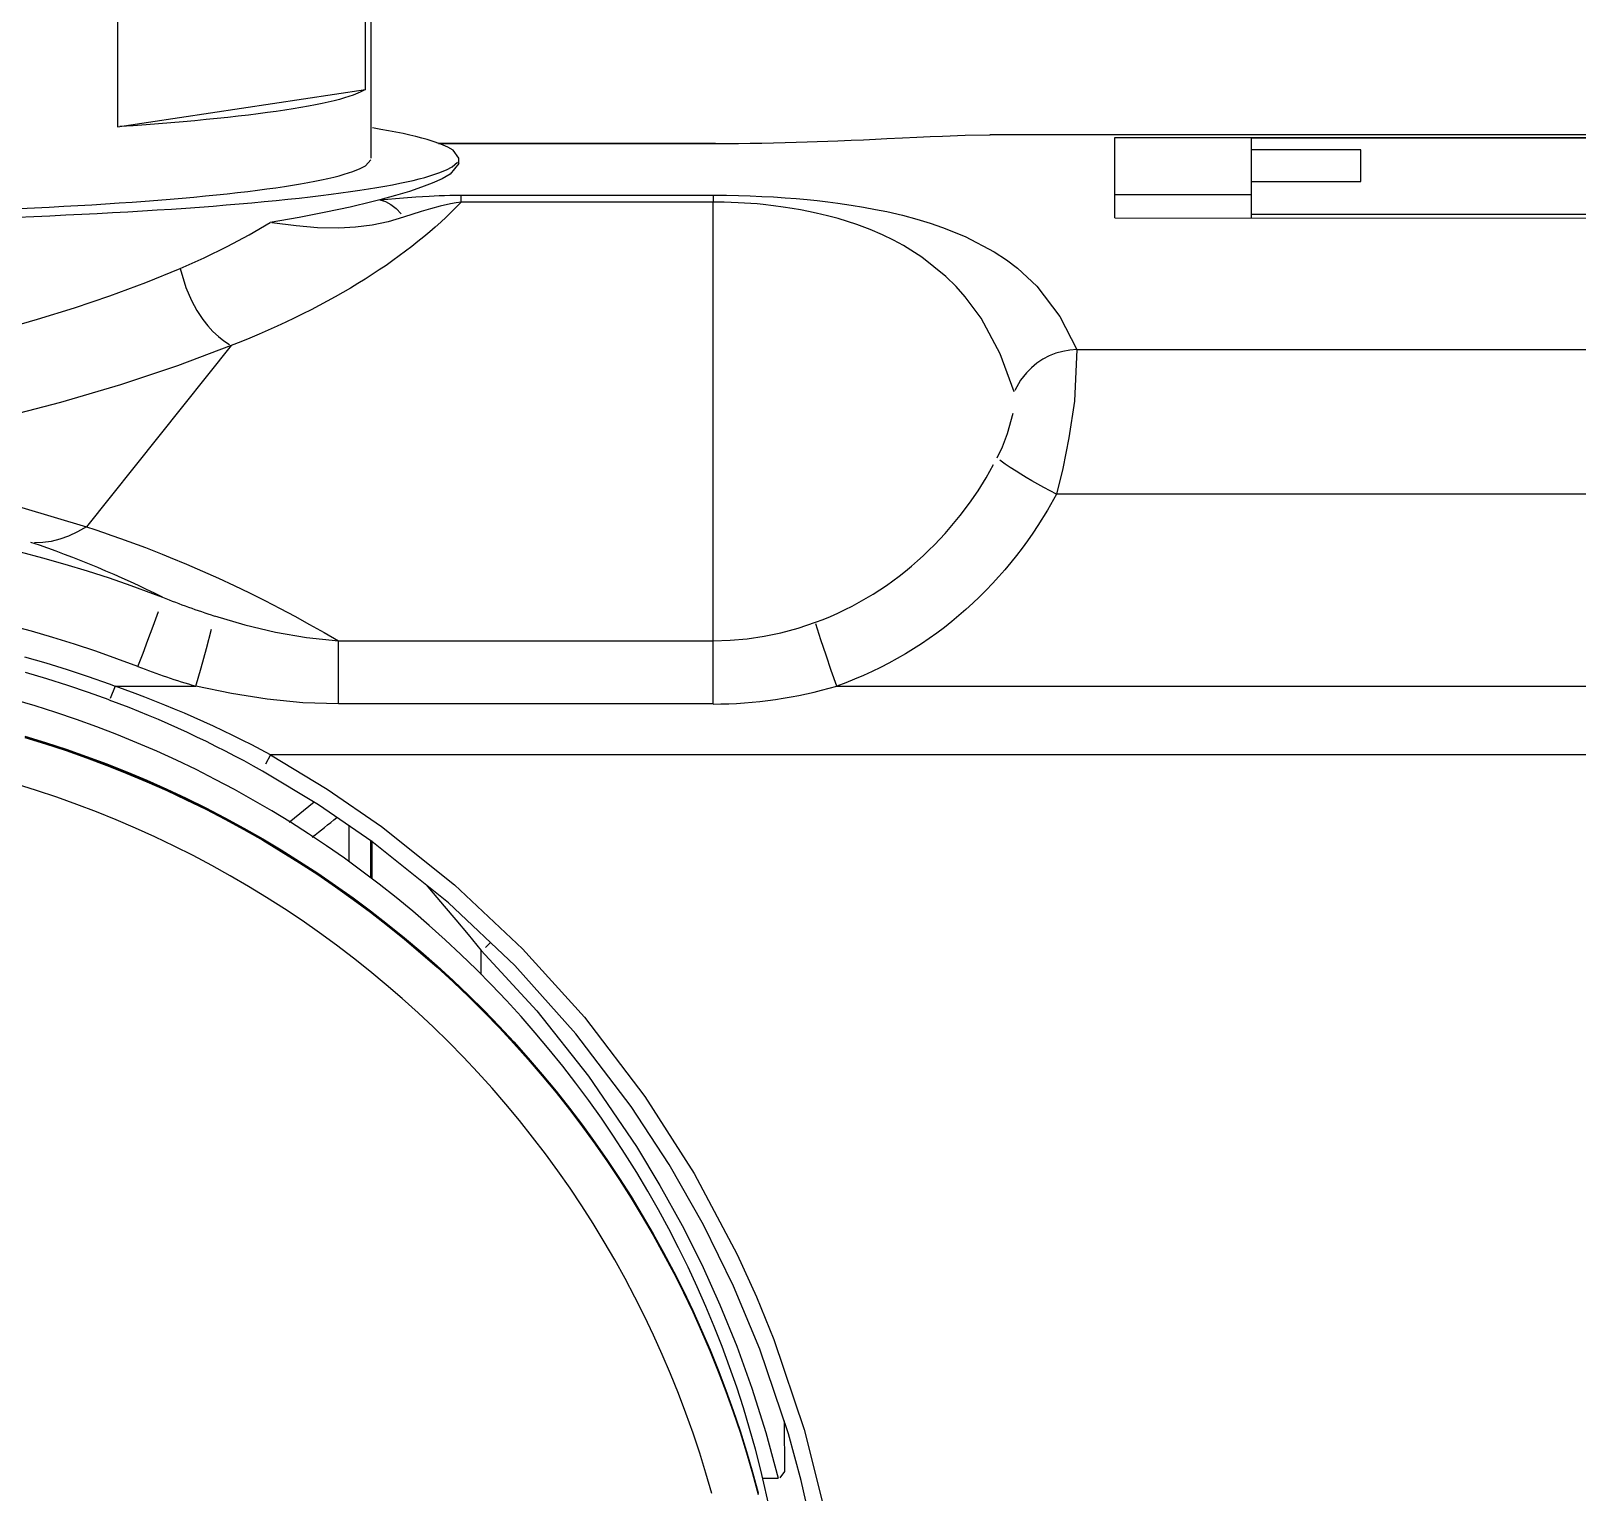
# Model space of a CAD drawing. Header units: millimetres. Extents: x 441156 to 441876, y 4514765 to 4515211.
# Drawn here: x 441489.6299 to 441489.7713, y 4514937.2644 to 4514937.398 of the extents above; entities that cross this region are included whole.
import ezdxf

# ---------------------------------------------------------------- set-up
doc = ezdxf.new("R2010")
doc.units = ezdxf.units.MM
doc.layers.add('Terminale_sfiato', color=7, linetype='Continuous')

msp = doc.modelspace()

# ---------------------------------------------------------------- linework, layer by layer
at = {"layer": 'Terminale_sfiato', "color": 254, "linetype": 'Continuous'}
for p, q in [((441489.6604812741, 4514937.39268702), (441489.6604812741, 4514937.409740244)), ((441489.6610003174, 4514937.386397131), (441489.6610003174, 4514937.410423718)), ((441489.6377821552, 4514937.406313626), (441489.6377821552, 4514937.389260402)), ((441489.6377821552, 4514937.389260402), (441489.6604812741, 4514937.39268702)), ((441489.7795003174, 4514937.388525819), (441489.7175715485, 4514937.388525819)), ((441489.6692238786, 4514937.387741221), (441489.6671142972, 4514937.387756232)), ((441489.6671357416, 4514937.387748291), (441489.669223725, 4514937.387731758)), ((441489.669223725, 4514937.387738951), (441489.669223725, 4514937.387731758)), ((441489.6922559944, 4514937.387738951), (441489.669223725, 4514937.387738951)), ((441489.669223725, 4514937.387731758), (441489.6922559944, 4514937.387731758)), ((441489.6924702253, 4514937.387739048), (441489.6922549471, 4514937.387738975)), ((441489.6922559944, 4514937.387731758), (441489.6922559944, 4514937.387738951)), ((441489.6922559944, 4514937.387731758), (441489.6924783276, 4514937.387731856)), ((441489.6924783276, 4514937.387731856), (441489.6927783474, 4514937.387732297)), ((441489.7290003175, 4514937.388293224), (441489.7795003174, 4514937.388298921)), ((441489.7290003175, 4514937.380924917), (441489.7290003175, 4514937.388293224)), ((441489.7415003174, 4514937.387141821), (441489.7415003174, 4514937.388226235)), ((441489.7815003174, 4514937.388226235), (441489.7415003174, 4514937.388226235)), ((441489.7515003174, 4514937.387141821), (441489.7415003174, 4514937.387141821)), ((441489.7415003174, 4514937.384264485), (441489.7415003174, 4514937.387141821)), ((441489.7515003174, 4514937.384264485), (441489.7515003174, 4514937.387141821)), ((441489.6690089674, 4514937.385907953), (441489.6690002387, 4514937.386406114)), ((441489.7415003174, 4514937.384264485), (441489.7515003174, 4514937.384264485)), ((441489.7415003174, 4514937.381268648), (441489.7415003174, 4514937.384264485)), ((441489.669223725, 4514937.383007783), (441489.6922559944, 4514937.383007783)), ((441489.669223725, 4514937.382376556), (441489.669223725, 4514937.383007783)), ((441489.6922559944, 4514937.383007783), (441489.6922559944, 4514937.382376556)), ((441489.7415003174, 4514937.383053676), (441489.7290003175, 4514937.383036877)), ((441489.6922559944, 4514937.382376556), (441489.669223725, 4514937.382376556)), ((441489.6922559944, 4514937.342250844), (441489.6922559944, 4514937.382376556)), ((441489.7290003175, 4514937.380924917), (441489.7795003174, 4514937.380892204)), ((441489.7415003174, 4514937.380916826), (441489.7415003174, 4514937.381268648)), ((441489.7415003174, 4514937.381268648), (441489.7815003174, 4514937.381268648)), ((441489.6481997187, 4514937.369253211), (441489.6349467455, 4514937.352685681)), ((441489.7255373915, 4514937.368889638), (441489.7795003174, 4514937.368889638)), ((441489.7795003174, 4514937.355655919), (441489.7236591457, 4514937.355655919)), ((441489.6579998802, 4514937.336477699), (441489.6579998802, 4514937.342250844)), ((441489.6579998802, 4514937.342250844), (441489.6922559944, 4514937.342250844)), ((441489.6922559944, 4514937.336477699), (441489.6922559944, 4514937.342250844)), ((441489.6375668213, 4514937.338111474), (441489.6449543486, 4514937.338111474)), ((441489.7035759681, 4514937.338111474), (441489.7795003174, 4514937.338111474)), ((441489.6922559944, 4514937.336477699), (441489.6579998802, 4514937.336477699)), ((441489.7795003174, 4514937.331819156), (441489.6517955022, 4514937.331819156)), ((441489.6557664577, 4514937.327494647), (441489.6535022725, 4514937.325625501)), ((441489.6589594143, 4514937.325373848), (441489.6589594143, 4514937.322063273)), ((441489.6609591097, 4514937.320582497), (441489.6609591097, 4514937.324026503)), ((441489.6610587682, 4514937.323956441), (441489.6610587682, 4514937.320506621)), ((441489.6710572451, 4514937.311749702), (441489.6710572451, 4514937.31393241)), ((441489.6968168952, 4514937.265666797), (441489.6982004004, 4514937.265666797))]:
    msp.add_line(p, q, dxfattribs=at)
for points in [[(441489.6604812741, 4514937.39268702, 0), (441489.6602581426, 4514937.392553979, 0), (441489.6599955116, 4514937.392421487, 0), (441489.6596935579, 4514937.392289633, 0), (441489.6593524842, 4514937.392158506, 0), (441489.65897252, 4514937.392028194, 0), (441489.6585539206, 4514937.391898783, 0), (441489.6580969675, 4514937.391770363, 0), (441489.6576019679, 4514937.391643018, 0), (441489.6570692543, 4514937.391516834, 0), (441489.6564991851, 4514937.391391896, 0), (441489.6558921434, 4514937.391268289, 0), (441489.6552485374, 4514937.391146094, 0), (441489.6545687996, 4514937.391025395, 0), (441489.653853387, 4514937.390906272, 0), (441489.6531027805, 4514937.390788806, 0), (441489.6523174848, 4514937.390673076, 0), (441489.6514980277, 4514937.390559158, 0), (441489.6506449601, 4514937.39044713, 0), (441489.6497588555, 4514937.390337069, 0), (441489.6488403095, 4514937.390229045, 0), (441489.6478899397, 4514937.390123134, 0), (441489.6469083848, 4514937.390019407, 0), (441489.6458963048, 4514937.389917931, 0), (441489.6448543801, 4514937.389818776, 0), (441489.643783311, 4514937.389722009, 0), (441489.6426838175, 4514937.389627695, 0), (441489.6415566388, 4514937.389535897, 0), (441489.6404025326, 4514937.389446677, 0), (441489.6392222747, 4514937.389360094, 0), (441489.6380166587, 4514937.389276207, 0), (441489.6377821552, 4514937.389260402, 0)], [(441489.6690002387, 4514937.386406114, 0), (441489.6689777304, 4514937.38654931, 0), (441489.668915237, 4514937.386692415, 0), (441489.6688127954, 4514937.386835346, 0), (441489.6686704665, 4514937.386978016, 0), (441489.6684883345, 4514937.387120343, 0), (441489.6682665073, 4514937.38726224, 0), (441489.6680051165, 4514937.387403626, 0), (441489.6677043169, 4514937.387544414, 0), (441489.6673642868, 4514937.387684523, 0), (441489.6669852276, 4514937.387823869, 0), (441489.666567364, 4514937.38796237, 0), (441489.6661109435, 4514937.388099943, 0), (441489.6656162367, 4514937.388236507, 0), (441489.6650835367, 4514937.388371981, 0), (441489.6645131591, 4514937.388506285, 0), (441489.663905442, 4514937.388639339, 0), (441489.6632607455, 4514937.388771065, 0), (441489.6625794515, 4514937.388901383, 0), (441489.6618619638, 4514937.389030217, 0), (441489.6611087075, 4514937.389157492, 0), (441489.6610003174, 4514937.389175199, 0)], [(441489.6927783474, 4514937.387732297, 0), (441489.6928711457, 4514937.387732506, 0), (441489.693486297, 4514937.387734747, 0), (441489.6940322019, 4514937.387737985, 0), (441489.6945745991, 4514937.387742359, 0), (441489.6956531893, 4514937.387754467, 0), (441489.6967298096, 4514937.387771023, 0), (441489.6977818353, 4514937.387791432, 0), (441489.6988419836, 4514937.387816123, 0), (441489.6998666953, 4514937.387843798, 0), (441489.7008585443, 4514937.387874012, 0), (441489.7017849111, 4514937.38790513, 0), (441489.702741486, 4514937.387940033, 0), (441489.7036572277, 4514937.387975901, 0), (441489.7048804928, 4514937.388027196, 0), (441489.7060320375, 4514937.388078535, 0), (441489.7071226274, 4514937.388129342, 0), (441489.7081509379, 4514937.388178647, 0), (441489.7095848902, 4514937.388248483, 0), (441489.7109059702, 4514937.38831233, 0), (441489.7121291498, 4514937.388369209, 0), (441489.7132468788, 4514937.388417512, 0), (441489.7153161038, 4514937.388490371, 0), (441489.7176056516, 4514937.388525819, 0)], [(441489.6286438028, 4514937.381010735, 0), (441489.6301400801, 4514937.381069915, 0), (441489.6316193862, 4514937.381132252, 0), (441489.6330808447, 4514937.381197708, 0), (441489.6345235895, 4514937.381266245, 0), (441489.6359467656, 4514937.381337822, 0), (441489.6373495298, 4514937.381412398, 0), (441489.6387310508, 4514937.381489928, 0), (441489.64009051, 4514937.381570365, 0), (441489.6414271018, 4514937.381653663, 0), (441489.6427400341, 4514937.381739771, 0), (441489.644028529, 4514937.381828639, 0), (441489.645291823, 4514937.381920214, 0), (441489.6465291673, 4514937.382014442, 0), (441489.6477398289, 4514937.382111267, 0), (441489.6489230903, 4514937.382210633, 0), (441489.6500782504, 4514937.382312478, 0), (441489.6512046246, 4514937.382416744, 0), (441489.6523015455, 4514937.382523369, 0), (441489.653368363, 4514937.382632289, 0), (441489.6544044451, 4514937.382743441, 0), (441489.6554091778, 4514937.382856756, 0), (441489.6563819657, 4514937.382972171, 0), (441489.6573222323, 4514937.383089615, 0), (441489.6582294205, 4514937.383209018, 0), (441489.6591029927, 4514937.383330312, 0), (441489.6599424313, 4514937.383453421, 0), (441489.6607472387, 4514937.383578276, 0), (441489.6615169382, 4514937.383704801, 0), (441489.6622510736, 4514937.383832921, 0), (441489.6629492099, 4514937.38396256, 0), (441489.6636109333, 4514937.384093643, 0), (441489.6642358519, 4514937.38422609, 0), (441489.6648235952, 4514937.384359824, 0), (441489.665373815, 4514937.384494766, 0), (441489.6658861852, 4514937.384630834, 0), (441489.6663604024, 4514937.384767949, 0), (441489.6667961853, 4514937.384906029, 0), (441489.6671932757, 4514937.385044994, 0), (441489.6675514385, 4514937.385184759, 0), (441489.6678704613, 4514937.385325243, 0), (441489.6681501551, 4514937.385466361, 0), (441489.6683903542, 4514937.385608032, 0), (441489.6685909162, 4514937.38575017, 0), (441489.6687517223, 4514937.385892691, 0), (441489.6688726772, 4514937.386035511, 0), (441489.6689537092, 4514937.386178547, 0), (441489.6689947703, 4514937.38632171, 0), (441489.6690002387, 4514937.386406114, 0)], [(441489.6288463598, 4514937.38179151, 0), (441489.6302071605, 4514937.381854847, 0), (441489.6315486634, 4514937.381921238, 0), (441489.6328699665, 4514937.381990639, 0), (441489.6341701816, 4514937.382063, 0), (441489.6354484348, 4514937.382138276, 0), (441489.6367038666, 4514937.382216415, 0), (441489.6379356332, 4514937.382297365, 0), (441489.6391429065, 4514937.38238107, 0), (441489.6403248749, 4514937.382467476, 0), (441489.6414807438, 4514937.382556522, 0), (441489.6426097363, 4514937.382648151, 0), (441489.6437110934, 4514937.382742301, 0), (441489.6447840746, 4514937.382838906, 0), (441489.6458279588, 4514937.382937904, 0), (441489.6468420441, 4514937.383039227, 0), (441489.6478256489, 4514937.383142808, 0), (441489.6487781119, 4514937.383248576, 0), (441489.6496987928, 4514937.38335646, 0), (441489.6505870728, 4514937.383466389, 0), (441489.6514423547, 4514937.383578288, 0), (441489.6522640634, 4514937.383692083, 0), (441489.6530516468, 4514937.383807695, 0), (441489.6538045752, 4514937.383925048, 0), (441489.6545223425, 4514937.384044063, 0), (441489.6552044664, 4514937.38416466, 0), (441489.6558504881, 4514937.384286758, 0), (441489.6564599734, 4514937.384410273, 0), (441489.6570325127, 4514937.384535125, 0), (441489.6575677208, 4514937.384661229, 0), (441489.6580652382, 4514937.3847885, 0), (441489.6585247304, 4514937.384916851, 0), (441489.6589458885, 4514937.385046199, 0), (441489.6593284293, 4514937.385176454, 0), (441489.6596720956, 4514937.38530753, 0), (441489.6599766566, 4514937.385439338, 0), (441489.6602419074, 4514937.38557179, 0), (441489.6604676697, 4514937.385704797, 0), (441489.6606537917, 4514937.385838269, 0), (441489.6608001484, 4514937.385972118, 0), (441489.6609066413, 4514937.386106252, 0), (441489.6609731989, 4514937.386240581, 0), (441489.6609997764, 4514937.386375016, 0), (441489.6610003174, 4514937.386397131, 0)], [(441489.6690089462, 4514937.385909162, 0), (441489.6689433647, 4514937.385634092, 0), (441489.6686739088, 4514937.385281493, 0), (441489.6682059804, 4514937.384916619, 0), (441489.6674921547, 4514937.384512426, 0), (441489.6665567975, 4514937.384092291, 0), (441489.6655978474, 4514937.383727227, 0), (441489.6644859043, 4514937.383353966, 0), (441489.6632104403, 4514937.382970372, 0), (441489.6617848771, 4514937.382581838, 0)], [(441489.6617848771, 4514937.382581838, 0), (441489.66394281, 4514937.382771108, 0), (441489.6650908993, 4514937.382854454, 0), (441489.6662864488, 4514937.382925209, 0), (441489.6667490743, 4514937.382947614, 0), (441489.6672194205, 4514937.382967199, 0), (441489.6677003657, 4514937.382983632, 0), (441489.6681832169, 4514937.382996157, 0), (441489.6687016085, 4514937.383004746, 0), (441489.669223725, 4514937.383007783, 0)], [(441489.6922559944, 4514937.383007783, 0), (441489.692871932, 4514937.383005808, 0), (441489.693486297, 4514937.382999907, 0), (441489.6945786634, 4514937.382979639, 0), (441489.6956531893, 4514937.382947425, 0), (441489.6967331531, 4514937.382902481, 0), (441489.6977818353, 4514937.382846526, 0), (441489.6988445622, 4514937.382776999, 0), (441489.6998666953, 4514937.382697512, 0), (441489.7008585443, 4514937.382608017, 0), (441489.7017849111, 4514937.38251291, 0), (441489.7027426849, 4514937.382402272, 0), (441489.7036572277, 4514937.382284295, 0), (441489.7048824069, 4514937.382106093, 0), (441489.7060320375, 4514937.381916196, 0), (441489.7071236805, 4514937.381713741, 0), (441489.7081509379, 4514937.381501662, 0), (441489.7095867294, 4514937.381166427, 0), (441489.7109059702, 4514937.38081325, 0), (441489.7121291498, 4514937.380441612, 0), (441489.7132468788, 4514937.380059372, 0), (441489.7153161038, 4514937.379222769, 0), (441489.7179552519, 4514937.377835537, 0), (441489.7190839258, 4514937.377093445, 0), (441489.7200970902, 4514937.376326269, 0), (441489.7218726667, 4514937.374675286, 0), (441489.7239876664, 4514937.371918884, 0), (441489.7255373915, 4514937.368889638, 0)], [(441489.669223725, 4514937.382376556, 0), (441489.6687783826, 4514937.381915838, 0), (441489.6683191644, 4514937.381457414, 0), (441489.6678460728, 4514937.381001374, 0), (441489.6673591118, 4514937.380547804, 0), (441489.6668582873, 4514937.380096795, 0), (441489.6663436076, 4514937.379648438, 0), (441489.6658150831, 4514937.379202826, 0), (441489.6652727266, 4514937.378760052, 0), (441489.6647165536, 4514937.378320212, 0), (441489.6641465824, 4514937.377883405, 0), (441489.663562834, 4514937.377449727, 0), (441489.6629653328, 4514937.377019278, 0), (441489.6623541063, 4514937.376592158, 0), (441489.6617291857, 4514937.376168473, 0), (441489.6610906054, 4514937.375748323, 0), (441489.6604384041, 4514937.375331815, 0), (441489.6597726242, 4514937.374919056, 0), (441489.6590933124, 4514937.374510152, 0), (441489.6584005197, 4514937.374105212, 0), (441489.6576943017, 4514937.373704348, 0), (441489.6569747188, 4514937.373307669, 0), (441489.6562418361, 4514937.372915288, 0), (441489.6554957239, 4514937.372527318, 0), (441489.6547364577, 4514937.372143874, 0), (441489.6539641185, 4514937.371765071, 0), (441489.653178793, 4514937.371391024, 0), (441489.6523805733, 4514937.37102185, 0), (441489.6515695578, 4514937.370657668, 0), (441489.6507458508, 4514937.370298593, 0), (441489.6499095629, 4514937.369944747, 0), (441489.649060811, 4514937.369596246, 0), (441489.6481997187, 4514937.369253211, 0)], [(441489.6617848771, 4514937.382581838, 0), (441489.6610670914, 4514937.382398828, 0), (441489.659065194, 4514937.381923936, 0), (441489.6568500164, 4514937.381447625, 0), (441489.6544087029, 4514937.38097008, 0), (441489.651763293, 4514937.380498663, 0)], [(441489.6617848771, 4514937.382581838, 0), (441489.6619131883, 4514937.38255496, 0), (441489.6620413432, 4514937.382520567, 0), (441489.6621691855, 4514937.382478699, 0), (441489.6622965597, 4514937.382429408, 0), (441489.6624233105, 4514937.382372753, 0), (441489.6625492834, 4514937.382308803, 0), (441489.6626743251, 4514937.382237637, 0), (441489.662798283, 4514937.382159342, 0), (441489.6629210063, 4514937.382074012, 0), (441489.6630423454, 4514937.381981753, 0), (441489.6631621525, 4514937.381882675, 0), (441489.6632802815, 4514937.3817769, 0), (441489.6633965887, 4514937.381664556, 0), (441489.6635109322, 4514937.381545781, 0), (441489.6636231728, 4514937.381420719, 0), (441489.6637331737, 4514937.381289523, 0), (441489.6638408009, 4514937.381152352, 0), (441489.6639459233, 4514937.381009374, 0), (441489.6639575341, 4514937.380993008, 0)], [(441489.669223725, 4514937.382376556, 0), (441489.6689952326, 4514937.382346159, 0), (441489.6687721338, 4514937.382311774, 0), (441489.6685548396, 4514937.382274305, 0), (441489.6682321182, 4514937.382212327, 0), (441489.6679359304, 4514937.38214955, 0), (441489.6672948368, 4514937.381997528, 0), (441489.666411563, 4514937.38175997, 0), (441489.6655723576, 4514937.381511238, 0), (441489.6639575341, 4514937.380993008, 0)], [(441489.7197992196, 4514937.365024589, 0), (441489.7185219465, 4514937.368499839, 0), (441489.7167663439, 4514937.371761827, 0), (441489.7153239811, 4514937.373720687, 0), (441489.714484237, 4514937.374664945, 0), (441489.7135537759, 4514937.375582729, 0), (441489.7113402229, 4514937.377353763, 0), (441489.7096875985, 4514937.378392277, 0), (441489.7087585262, 4514937.378893744, 0), (441489.7077529176, 4514937.379379938, 0), (441489.7066367367, 4514937.379858982, 0), (441489.7054104304, 4514937.380320184, 0), (441489.7036884358, 4514937.380868004, 0), (441489.7027268014, 4514937.381128873, 0), (441489.7016914978, 4514937.381377016, 0), (441489.7009958907, 4514937.381525967, 0), (441489.7002644129, 4514937.381667973, 0), (441489.6994895613, 4514937.381802779, 0), (441489.698681515, 4514937.381926944, 0), (441489.6977800174, 4514937.382046474, 0), (441489.6968291041, 4514937.382151678, 0), (441489.69628139, 4514937.382202821, 0), (441489.6957191629, 4514937.382248296, 0), (441489.6951385405, 4514937.382287898, 0), (441489.6945543833, 4514937.382320294, 0), (441489.6939187743, 4514937.382347145, 0), (441489.6932741759, 4514937.382365543, 0), (441489.6927659824, 4514937.38237379, 0), (441489.6922559944, 4514937.382376556, 0)], [(441489.6435363742, 4514937.376317185, 0), (441489.6457183158, 4514937.377293108, 0), (441489.6478166644, 4514937.378315391, 0), (441489.6498352739, 4514937.37938585, 0), (441489.651763293, 4514937.380498663, 0)], [(441489.6639575341, 4514937.380993008, 0), (441489.6625456334, 4514937.380582145, 0), (441489.6610846895, 4514937.380274083, 0), (441489.6595725046, 4514937.380074047, 0), (441489.6580481861, 4514937.379985134, 0), (441489.6560703864, 4514937.380023592, 0), (441489.6541467624, 4514937.380191774, 0), (441489.6519052857, 4514937.380479729, 0), (441489.651763293, 4514937.380498663, 0)], [(441489.6062424243, 4514937.36572435, 0), (441489.6120238088, 4514937.366964934, 0), (441489.6148986221, 4514937.367611499, 0), (441489.617721311, 4514937.36827016, 0), (441489.6234502731, 4514937.369696326, 0), (441489.6270028509, 4514937.370655004, 0), (441489.6304685271, 4514937.371658221, 0), (441489.6338611504, 4514937.372718245, 0), (441489.6370926165, 4514937.373813585, 0), (441489.6403868184, 4514937.375033488, 0), (441489.6435363742, 4514937.376317185, 0)], [(441489.6435363742, 4514937.376317185, 0), (441489.6435921861, 4514937.376067361, 0), (441489.6436536116, 4514937.375817375, 0), (441489.6437205758, 4514937.375567535, 0), (441489.6437929972, 4514937.375318143, 0), (441489.6438707875, 4514937.375069503, 0), (441489.6439538519, 4514937.374821918, 0), (441489.6440420893, 4514937.374575691, 0), (441489.644135392, 4514937.37433112, 0), (441489.6442336466, 4514937.374088505, 0), (441489.6443367332, 4514937.37384814, 0), (441489.6444445262, 4514937.37361032, 0), (441489.6445568944, 4514937.373375331, 0), (441489.6446737008, 4514937.373143462, 0), (441489.6447948031, 4514937.372914996, 0), (441489.6449200537, 4514937.372690209, 0), (441489.6450493002, 4514937.372469378, 0), (441489.6451823849, 4514937.372252769, 0), (441489.6453191458, 4514937.372040647, 0), (441489.6454594162, 4514937.371833271, 0), (441489.6456030252, 4514937.371630893, 0), (441489.645749798, 4514937.37143376, 0), (441489.6458995555, 4514937.371242112, 0), (441489.6460521155, 4514937.371056182, 0), (441489.646207292, 4514937.370876198, 0), (441489.646364896, 4514937.370702378, 0), (441489.6465247354, 4514937.370534933, 0), (441489.6466866155, 4514937.37037407, 0), (441489.6468503391, 4514937.370219981, 0), (441489.6470157067, 4514937.370072857, 0), (441489.6471825169, 4514937.369932876, 0), (441489.6473505663, 4514937.369800208, 0), (441489.6475196503, 4514937.369675016, 0), (441489.6476895629, 4514937.369557451, 0), (441489.647860097, 4514937.369447658, 0), (441489.6480310449, 4514937.369345769, 0), (441489.6481997187, 4514937.369253211, 0)], [(441489.6481997187, 4514937.369253211, 0), (441489.6432908224, 4514937.367398189, 0), (441489.638072486, 4514937.365669766, 0), (441489.6325791107, 4514937.364059583, 0), (441489.6295389925, 4514937.363242792, 0), (441489.6264372885, 4514937.362455104, 0), (441489.6204464837, 4514937.361042957, 0), (441489.6173779274, 4514937.360366111, 0), (441489.6143056425, 4514937.359714617, 0), (441489.6111003466, 4514937.359059037, 0), (441489.6078747786, 4514937.358420615, 0)], [(441489.7255373915, 4514937.368889638, 0), (441489.725320337, 4514937.368880833, 0), (441489.725103547, 4514937.368864642, 0), (441489.7248872857, 4514937.368841084, 0), (441489.7246718163, 4514937.368810186, 0), (441489.7244574015, 4514937.368771987, 0), (441489.7242443025, 4514937.368726534, 0), (441489.7240327789, 4514937.368673882, 0), (441489.7238230885, 4514937.368614093, 0), (441489.7236154866, 4514937.368547243, 0), (441489.7234102264, 4514937.368473412, 0), (441489.7232075577, 4514937.368392691, 0), (441489.7230077276, 4514937.368305176, 0), (441489.7228109795, 4514937.368210977, 0), (441489.7226175531, 4514937.368110205, 0), (441489.7224276842, 4514937.368002986, 0), (441489.7222416038, 4514937.367889448, 0), (441489.7220595389, 4514937.367769732, 0), (441489.7218817113, 4514937.367643981, 0), (441489.7217083375, 4514937.367512351, 0), (441489.7215396288, 4514937.367375, 0), (441489.7213757908, 4514937.367232097, 0), (441489.721217023, 4514937.367083816, 0), (441489.721063519, 4514937.366930337, 0), (441489.7209154657, 4514937.366771846, 0), (441489.7207730434, 4514937.366608539, 0), (441489.7206364258, 4514937.366440612, 0), (441489.7205057793, 4514937.366268271, 0), (441489.720381263, 4514937.366091725, 0), (441489.7202630287, 4514937.365911191, 0), (441489.7201512204, 4514937.365726887, 0), (441489.7200459742, 4514937.365539039, 0), (441489.7199474186, 4514937.365347875, 0), (441489.7198556734, 4514937.365153628, 0), (441489.7197992196, 4514937.365024589, 0)], [(441489.7255373915, 4514937.368889638, 0), (441489.7255770902, 4514937.368626782, 0), (441489.7256010273, 4514937.368293871, 0), (441489.7256092292, 4514937.367881425, 0), (441489.725600919, 4514937.367399983, 0), (441489.7255769839, 4514937.366868909, 0), (441489.7255373927, 4514937.366278986, 0), (441489.7254804187, 4514937.365616604, 0), (441489.7254067929, 4514937.364900672, 0), (441489.7253198628, 4514937.364163758, 0), (441489.7252172319, 4514937.363386078, 0), (441489.7250956787, 4514937.362552033, 0), (441489.7249574993, 4514937.361685713, 0), (441489.7248048427, 4514937.36080486, 0), (441489.7246360503, 4514937.359903529, 0), (441489.7244465638, 4514937.358965057, 0), (441489.7242405297, 4514937.358016867, 0), (441489.7240575497, 4514937.357228423, 0), (441489.7238635223, 4514937.356439857, 0), (441489.7236591457, 4514937.355655919, 0)], [(441489.7182448093, 4514937.358982448, 0), (441489.7184141571, 4514937.359319687, 0), (441489.7185747957, 4514937.359660367, 0), (441489.7187259546, 4514937.360001942, 0), (441489.7188938365, 4514937.36040918, 0), (441489.7190477298, 4514937.360812848, 0), (441489.7191909178, 4514937.361220393, 0), (441489.7193193088, 4514937.361618501, 0), (441489.719432342, 4514937.362002054, 0), (441489.7195312689, 4514937.362371634, 0), (441489.7196181882, 4514937.362733043, 0), (441489.719691138, 4514937.363076014, 0), (441489.7197512087, 4514937.363403094, 0), (441489.71979772, 4514937.363708152, 0), (441489.7198315267, 4514937.363995361, 0), (441489.7198517941, 4514937.364257015, 0), (441489.7198586717, 4514937.364489453, 0), (441489.719852514, 4514937.36469468, 0), (441489.7198327504, 4514937.364874854, 0), (441489.7197992196, 4514937.365024589, 0)], [(441489.7016242485, 4514937.343946503, 0), (441489.702313859, 4514937.344209092, 0), (441489.702995484, 4514937.34448937, 0), (441489.7036686675, 4514937.344786956, 0), (441489.7043329746, 4514937.345101452, 0), (441489.7049879931, 4514937.345432445, 0), (441489.7056333329, 4514937.345779512, 0), (441489.7062686268, 4514937.346142218, 0), (441489.7068935307, 4514937.34652012, 0), (441489.7075077229, 4514937.346912766, 0), (441489.7081109049, 4514937.347319701, 0), (441489.7087028005, 4514937.347740464, 0), (441489.7092831557, 4514937.348174592, 0), (441489.7098517382, 4514937.348621625, 0), (441489.7104083372, 4514937.349081095, 0), (441489.7109527621, 4514937.349552545, 0), (441489.7114848425, 4514937.350035517, 0), (441489.7120044272, 4514937.350529554, 0), (441489.7125113833, 4514937.351034212, 0), (441489.7130055958, 4514937.351549046, 0), (441489.7134869663, 4514937.352073622, 0), (441489.7139554121, 4514937.352607513, 0), (441489.7144108657, 4514937.3531503, 0), (441489.7148532735, 4514937.353701573, 0), (441489.7152825951, 4514937.354260934, 0), (441489.7156988023, 4514937.354827992, 0), (441489.716101878, 4514937.355402367, 0), (441489.7164918156, 4514937.355983693, 0), (441489.7168686178, 4514937.356571612, 0), (441489.7172322959, 4514937.357165775, 0), (441489.717582869, 4514937.357765851, 0), (441489.7179203628, 4514937.358371512, 0), (441489.7182448093, 4514937.358982448, 0)], [(441489.7236591457, 4514937.355655919, 0), (441489.7234667902, 4514937.355758701, 0), (441489.7232746691, 4514937.355862022, 0), (441489.7230830163, 4514937.355965756, 0), (441489.7228920655, 4514937.356069776, 0), (441489.7227020493, 4514937.356173955, 0), (441489.7225131991, 4514937.356278167, 0), (441489.7223257452, 4514937.356382284, 0), (441489.7221399157, 4514937.35648618, 0), (441489.7219559372, 4514937.356589728, 0), (441489.7217740337, 4514937.356692802, 0), (441489.7215944271, 4514937.356795277, 0), (441489.7214173359, 4514937.356897026, 0), (441489.7212429761, 4514937.356997929, 0), (441489.7210715599, 4514937.357097859, 0), (441489.7209032964, 4514937.357196695, 0), (441489.7207383904, 4514937.357294319, 0), (441489.720577043, 4514937.35739061, 0), (441489.7204194505, 4514937.357485451, 0), (441489.7202658052, 4514937.357578727, 0), (441489.7201162941, 4514937.357670324, 0), (441489.7199710995, 4514937.35776013, 0), (441489.7198303981, 4514937.357848036, 0), (441489.7196943615, 4514937.357933936, 0), (441489.7195631554, 4514937.358017723, 0), (441489.7194369396, 4514937.358099297, 0), (441489.7193158679, 4514937.358178557, 0), (441489.7192000878, 4514937.358255408, 0), (441489.7190897404, 4514937.358329755, 0), (441489.7189849602, 4514937.358401508, 0), (441489.7188858747, 4514937.358470581, 0), (441489.7187926046, 4514937.358536886, 0), (441489.7187052637, 4514937.358600346, 0), (441489.7186239584, 4514937.358660882, 0), (441489.7185487877, 4514937.358718421, 0), (441489.7184798432, 4514937.358772893, 0), (441489.7184172088, 4514937.35882423, 0), (441489.7183609609, 4514937.358872371, 0), (441489.718311168, 4514937.358917257, 0), (441489.7182678909, 4514937.358958833, 0), (441489.7182448093, 4514937.358982448, 0)], [(441489.6078747786, 4514937.358420615, 0), (441489.6170854003, 4514937.357244393, 0), (441489.6216182692, 4514937.356377089, 0), (441489.6260550349, 4514937.355340279, 0), (441489.6349467455, 4514937.352685681, 0)], [(441489.7236591457, 4514937.355655919, 0), (441489.7232588224, 4514937.354928363, 0), (441489.7228426261, 4514937.35420816, 0), (441489.7224105896, 4514937.353495686, 0), (441489.7219627538, 4514937.352791326, 0), (441489.7214991685, 4514937.352095473, 0), (441489.7210198932, 4514937.351408527, 0), (441489.7205249977, 4514937.350730897, 0), (441489.7200145628, 4514937.350062999, 0), (441489.7194886815, 4514937.349405257, 0), (441489.7189474591, 4514937.348758101, 0), (441489.7183910144, 4514937.348121969, 0), (441489.7178194804, 4514937.347497301, 0), (441489.7172330049, 4514937.346884548, 0), (441489.7166317513, 4514937.346284159, 0), (441489.716015899, 4514937.345696593, 0), (441489.7153856446, 4514937.345122308, 0), (441489.7147412018, 4514937.344561767, 0), (441489.7140828028, 4514937.344015433, 0), (441489.7134106981, 4514937.343483767, 0), (441489.7127251571, 4514937.342967235, 0), (441489.712026469, 4514937.342466296, 0), (441489.7113149426, 4514937.341981408, 0), (441489.7105909068, 4514937.341513026, 0), (441489.7098547108, 4514937.341061597, 0), (441489.709106724, 4514937.340627563, 0), (441489.7083473364, 4514937.340211358, 0), (441489.7075769583, 4514937.339813407, 0), (441489.7067960203, 4514937.339434123, 0), (441489.7060049727, 4514937.339073907, 0), (441489.7052042856, 4514937.338733147, 0), (441489.7043944481, 4514937.338412217, 0), (441489.7035759681, 4514937.338111474, 0)], [(441489.6349467455, 4514937.352685681, 0), (441489.6345404374, 4514937.352438878, 0), (441489.6341346244, 4514937.352214087, 0), (441489.6337298009, 4514937.352011581, 0), (441489.63332646, 4514937.351831608, 0), (441489.6329250932, 4514937.351674386, 0), (441489.6325261894, 4514937.351540107, 0), (441489.6321302348, 4514937.351428936, 0), (441489.6317377116, 4514937.351341006, 0), (441489.6313490981, 4514937.351276427, 0), (441489.6309648678, 4514937.351235274, 0), (441489.6305854889, 4514937.351217601, 0), (441489.6302114234, 4514937.351223427, 0), (441489.6298744871, 4514937.351249309, 0)], [(441489.6349467455, 4514937.352685681, 0), (441489.6357310359, 4514937.352427565, 0), (441489.6365116756, 4514937.352164256, 0), (441489.6372886047, 4514937.351895831, 0), (441489.6380617649, 4514937.351622366, 0), (441489.6388310999, 4514937.351343943, 0), (441489.6395965551, 4514937.351060638, 0), (441489.6403580778, 4514937.350772534, 0), (441489.6411156169, 4514937.350479711, 0), (441489.6418691232, 4514937.350182249, 0), (441489.6426185493, 4514937.349880231, 0), (441489.6441049805, 4514937.349262853, 0), (441489.6455745667, 4514937.348628239, 0), (441489.6470269928, 4514937.347977052, 0), (441489.6484619718, 4514937.34730996, 0), (441489.6498792443, 4514937.346627632, 0), (441489.6512785781, 4514937.345930735, 0), (441489.6526597679, 4514937.345219932, 0), (441489.6540226344, 4514937.344495889, 0), (441489.655367024, 4514937.34375926, 0), (441489.6566928075, 4514937.343010697, 0), (441489.6579998802, 4514937.342250844, 0)], [(441489.6289022389, 4514937.350378525, 0), (441489.6309471594, 4514937.349842839, 0), (441489.6329815421, 4514937.349268715, 0), (441489.635004659, 4514937.348656356, 0), (441489.6370157862, 4514937.348005984, 0), (441489.6390142039, 4514937.347317829, 0), (441489.6409991969, 4514937.346592139, 0), (441489.641921145, 4514937.346240551, 0)], [(441489.6396610413, 4514937.339895966, 0), (441489.6397399207, 4514937.340098884, 0), (441489.6398187041, 4514937.340302218, 0), (441489.6398972954, 4514937.340505721, 0), (441489.6399755989, 4514937.340709144, 0), (441489.6400535191, 4514937.340912241, 0), (441489.6401309611, 4514937.341114763, 0), (441489.6402078306, 4514937.341316463, 0), (441489.640284034, 4514937.341517097, 0), (441489.6403594783, 4514937.34171642, 0), (441489.6404340717, 4514937.341914188, 0), (441489.6405077233, 4514937.342110161, 0), (441489.6405803433, 4514937.342304099, 0), (441489.6406518432, 4514937.342495768, 0), (441489.6407221361, 4514937.342684933, 0), (441489.6407911361, 4514937.342871363, 0), (441489.6408587593, 4514937.343054832, 0), (441489.6409249234, 4514937.343235116, 0), (441489.6409895475, 4514937.343411996, 0), (441489.641052553, 4514937.343585256, 0), (441489.6411138633, 4514937.343754684, 0), (441489.6411734034, 4514937.343920074, 0), (441489.641231101, 4514937.344081226, 0), (441489.6412868857, 4514937.344237942, 0), (441489.6413406896, 4514937.344390032, 0), (441489.6413924471, 4514937.34453731, 0), (441489.6414420951, 4514937.344679598, 0), (441489.6414895732, 4514937.34481672, 0), (441489.6415348235, 4514937.344948512, 0), (441489.6415777909, 4514937.34507481, 0), (441489.641618423, 4514937.345195463, 0), (441489.6416566704, 4514937.345310324, 0), (441489.6416924864, 4514937.34541925, 0), (441489.6417258274, 4514937.345522112, 0), (441489.6417566527, 4514937.345618783, 0), (441489.6417849249, 4514937.345709145, 0), (441489.6418106095, 4514937.345793088, 0), (441489.6418336752, 4514937.34587051, 0), (441489.6418540938, 4514937.345941316, 0), (441489.6418718405, 4514937.346005422, 0), (441489.6418868937, 4514937.346062747, 0), (441489.641899235, 4514937.346113223, 0), (441489.6419088495, 4514937.346156787, 0), (441489.6419157253, 4514937.346193387, 0), (441489.6419198542, 4514937.346222979, 0), (441489.641921145, 4514937.346240551, 0)], [(441489.6396610413, 4514937.339895966, 0), (441489.6377384689, 4514937.340617489, 0), (441489.6358021605, 4514937.341301588, 0), (441489.6338528499, 4514937.341948005, 0), (441489.631891276, 4514937.342556493, 0), (441489.6299181824, 4514937.343126824, 0), (441489.627934317, 4514937.343658779, 0)], [(441489.6449543486, 4514937.338111474, 0), (441489.6450146688, 4514937.338320623, 0), (441489.6450749154, 4514937.338530182, 0), (441489.6451350152, 4514937.338739893, 0), (441489.645194895, 4514937.338949503, 0), (441489.6452544816, 4514937.339158757, 0), (441489.6453137026, 4514937.339367397, 0), (441489.6453724857, 4514937.339575171, 0), (441489.6454307594, 4514937.339781824, 0), (441489.6454884527, 4514937.339987108, 0), (441489.6455454953, 4514937.340190769, 0), (441489.6456018176, 4514937.340392561, 0), (441489.6456573511, 4514937.340592237, 0), (441489.6457120281, 4514937.340789555, 0), (441489.645765782, 4514937.340984273, 0), (441489.6458185472, 4514937.341176154, 0), (441489.6458702596, 4514937.341364966, 0), (441489.6459208561, 4514937.341550478, 0), (441489.645970275, 4514937.341732463, 0), (441489.6460184562, 4514937.3419107, 0), (441489.646065341, 4514937.342084972, 0), (441489.6461108722, 4514937.342255067, 0), (441489.6461549943, 4514937.342420777, 0), (441489.6461976536, 4514937.342581901, 0), (441489.6462387981, 4514937.342738241, 0), (441489.6462783777, 4514937.342889609, 0), (441489.6463163443, 4514937.343035818, 0), (441489.6463526514, 4514937.343176692, 0), (441489.6463872549, 4514937.343312058, 0), (441489.6464201126, 4514937.343441752, 0), (441489.6464511846, 4514937.343565615, 0), (441489.6464804328, 4514937.343683496, 0), (441489.6465078218, 4514937.343795253, 0), (441489.6465333181, 4514937.343900749, 0), (441489.6465568907, 4514937.343999855, 0), (441489.6465785108, 4514937.34409245, 0), (441489.6465981521, 4514937.344178423, 0), (441489.6466157907, 4514937.344257668, 0), (441489.6466314052, 4514937.344330087, 0), (441489.6466449763, 4514937.344395594, 0), (441489.6466564877, 4514937.344454109, 0), (441489.6466659253, 4514937.34450556, 0), (441489.6466691243, 4514937.344524191, 0)], [(441489.6466691243, 4514937.344524191, 0), (441489.6494263039, 4514937.343714997, 0), (441489.6522273647, 4514937.343048139, 0), (441489.6550919823, 4514937.342546948, 0), (441489.6579998802, 4514937.342250844, 0)], [(441489.6922559944, 4514937.342250844, 0), (441489.6938201485, 4514937.342297749, 0), (441489.6953787458, 4514937.342437652, 0), (441489.6969401215, 4514937.342671686, 0), (441489.6984576458, 4514937.342989822, 0), (441489.700054755, 4514937.343422364, 0), (441489.7016242485, 4514937.343946503, 0)], [(441489.7035759681, 4514937.338111474, 0), (441489.7035030826, 4514937.338316607, 0), (441489.7034302859, 4514937.338522155, 0), (441489.7033576666, 4514937.338727865, 0), (441489.7032853133, 4514937.338933489, 0), (441489.7032133141, 4514937.339138774, 0), (441489.7031417568, 4514937.339343472, 0), (441489.7030707285, 4514937.339547332, 0), (441489.7030003158, 4514937.339750107, 0), (441489.7029306044, 4514937.339951549, 0), (441489.7028616793, 4514937.340151412, 0), (441489.7027936244, 4514937.340349454, 0), (441489.7027265226, 4514937.340545434, 0), (441489.7026604559, 4514937.34073911, 0), (441489.7025955045, 4514937.34093025, 0), (441489.7025317476, 4514937.341118619, 0), (441489.7024692631, 4514937.341303987, 0), (441489.7024081268, 4514937.341486131, 0), (441489.7023484134, 4514937.341664826, 0), (441489.7022901955, 4514937.341839856, 0), (441489.7022335441, 4514937.342011007, 0), (441489.7021785284, 4514937.342178069, 0), (441489.7021252151, 4514937.342340842, 0), (441489.7020736694, 4514937.342499126, 0), (441489.7020239541, 4514937.342652727, 0), (441489.7019761296, 4514937.342801459, 0), (441489.7019302542, 4514937.342945141, 0), (441489.7018863839, 4514937.343083598, 0), (441489.7018445721, 4514937.34321666, 0), (441489.7018048698, 4514937.343344166, 0), (441489.7017673252, 4514937.343465961, 0), (441489.7017319842, 4514937.343581894, 0), (441489.7016988898, 4514937.343691829, 0), (441489.7016680824, 4514937.343795626, 0), (441489.7016395994, 4514937.343893163, 0), (441489.7016242485, 4514937.343946503, 0)], [(441489.6292927422, 4514937.340798651, 0), (441489.6312428745, 4514937.340234166, 0), (441489.6331814684, 4514937.339631529, 0), (441489.6351077717, 4514937.338990971, 0), (441489.6370210371, 4514937.338312744, 0), (441489.6375668213, 4514937.338111474, 0)], [(441489.6370421956, 4514937.336840251, 0), (441489.635146692, 4514937.337524061, 0), (441489.6332379428, 4514937.33817027, 0), (441489.6313166995, 4514937.338778628, 0), (441489.6293837183, 4514937.339348893, 0)], [(441489.6375668213, 4514937.338111474, 0), (441489.6375485093, 4514937.338062698, 0), (441489.6375302197, 4514937.338014141, 0), (441489.6375119747, 4514937.337965862, 0), (441489.6374937964, 4514937.337917919, 0), (441489.6374757072, 4514937.337870372, 0), (441489.6374577289, 4514937.337823277, 0), (441489.6374398835, 4514937.337776694, 0), (441489.6374221928, 4514937.337730677, 0), (441489.6374046783, 4514937.337685283, 0), (441489.6373873614, 4514937.337640569, 0), (441489.6373702631, 4514937.337596586, 0), (441489.6373534043, 4514937.337553391, 0), (441489.6373368055, 4514937.337511035, 0), (441489.6373204869, 4514937.337469569, 0), (441489.6373044685, 4514937.337429046, 0), (441489.6372887697, 4514937.337389512, 0), (441489.6372734096, 4514937.337351018, 0), (441489.6372584071, 4514937.337313609, 0), (441489.6372437802, 4514937.337277331, 0), (441489.637229547, 4514937.33724223, 0), (441489.6372157247, 4514937.337208346, 0), (441489.6372023302, 4514937.337175722, 0), (441489.6371893797, 4514937.337144398, 0), (441489.637176889, 4514937.33711441, 0), (441489.6371648735, 4514937.337085797, 0), (441489.6371533476, 4514937.337058594, 0), (441489.6371423255, 4514937.337032831, 0), (441489.6371318206, 4514937.337008543, 0), (441489.6371218457, 4514937.336985758, 0), (441489.6371124129, 4514937.336964503, 0), (441489.6371035337, 4514937.336944805, 0), (441489.637095219, 4514937.336926688, 0), (441489.6370874788, 4514937.336910172, 0), (441489.6370803227, 4514937.336895281, 0), (441489.6370737593, 4514937.336882031, 0), (441489.6370677966, 4514937.336870437, 0), (441489.6370624418, 4514937.336860514, 0), (441489.6370577016, 4514937.336852276, 0), (441489.6370535817, 4514937.33684573, 0), (441489.6370500871, 4514937.336840886, 0), (441489.6370472221, 4514937.336837749, 0), (441489.63704499, 4514937.336836324, 0), (441489.6370433938, 4514937.336836611, 0), (441489.6370424353, 4514937.33683861, 0), (441489.6370421956, 4514937.336840251, 0)], [(441489.6579998802, 4514937.336477699, 0), (441489.6547384973, 4514937.336589738, 0), (441489.6514771144, 4514937.336910942, 0), (441489.6482045579, 4514937.337424831, 0), (441489.6449543486, 4514937.338111474, 0)], [(441489.6975070941, 4514937.262567213, 0), (441489.6970902405, 4514937.26449534, 0), (441489.6966343718, 4514937.266414686, 0), (441489.6961396737, 4514937.268324465, 0), (441489.6956063483, 4514937.270223899, 0), (441489.6950346134, 4514937.272112212, 0), (441489.694424702, 4514937.273988633, 0), (441489.6937768634, 4514937.275852397, 0), (441489.6930913618, 4514937.277702744, 0), (441489.6923684771, 4514937.279538916, 0), (441489.6916085043, 4514937.281360167, 0), (441489.6908117536, 4514937.283165751, 0), (441489.6899785501, 4514937.284954933, 0), (441489.689109234, 4514937.28672698, 0), (441489.6882041601, 4514937.288481171, 0), (441489.6872636977, 4514937.290216791, 0), (441489.6862882308, 4514937.291933129, 0), (441489.6852781575, 4514937.293629485, 0), (441489.68423389, 4514937.295305168, 0), (441489.6831558545, 4514937.296959493, 0), (441489.6820444911, 4514937.298591785, 0), (441489.6809002534, 4514937.300201378, 0), (441489.6797236084, 4514937.301787615, 0), (441489.6785150363, 4514937.303349848, 0), (441489.6772750304, 4514937.30488744, 0), (441489.6760040969, 4514937.306399764, 0), (441489.6747027544, 4514937.307886201, 0), (441489.6733715342, 4514937.309346145, 0), (441489.6720109795, 4514937.310779001, 0), (441489.6706216456, 4514937.312184184, 0), (441489.6692040998, 4514937.313561119, 0), (441489.6677589204, 4514937.314909246, 0), (441489.6662866974, 4514937.316228013, 0), (441489.6647880317, 4514937.317516883, 0), (441489.6632635348, 4514937.31877533, 0), (441489.6617138292, 4514937.320002839, 0), (441489.6601395472, 4514937.32119891, 0), (441489.6585413315, 4514937.322363054, 0), (441489.6569198343, 4514937.323494798, 0), (441489.6552757175, 4514937.324593678, 0), (441489.6536096521, 4514937.325659246, 0), (441489.6519223181, 4514937.326691067, 0), (441489.6502144042, 4514937.32768872, 0), (441489.6484866076, 4514937.328651798, 0), (441489.6467396333, 4514937.329579907, 0), (441489.6449741945, 4514937.33047267, 0), (441489.6431910117, 4514937.331329722, 0), (441489.6413908128, 4514937.332150712, 0), (441489.6395743324, 4514937.332935305, 0), (441489.637742312, 4514937.333683182, 0), (441489.6358954994, 4514937.334394038, 0), (441489.6340346482, 4514937.33506758, 0), (441489.6321605181, 4514937.335703537, 0), (441489.6302738739, 4514937.336301647, 0), (441489.6283754857, 4514937.336861666, 0)], [(441489.6293256385, 4514937.333536117, 0), (441489.6312182541, 4514937.332957032, 0), (441489.6330987402, 4514937.332339977, 0), (441489.6349663294, 4514937.331685203, 0), (441489.6368202593, 4514937.330992977, 0), (441489.6386597733, 4514937.330263583, 0), (441489.6404841205, 4514937.329497318, 0), (441489.6422925564, 4514937.328694494, 0), (441489.6440843428, 4514937.327855439, 0), (441489.6458587485, 4514937.326980497, 0), (441489.6476150491, 4514937.326070022, 0), (441489.6493525278, 4514937.325124389, 0), (441489.6510704756, 4514937.324143982, 0), (441489.6527681911, 4514937.323129201, 0), (441489.6544449815, 4514937.322080461, 0), (441489.6561001624, 4514937.32099819, 0), (441489.6577330582, 4514937.31988283, 0), (441489.6593430024, 4514937.318734835, 0), (441489.660929338, 4514937.317554674, 0), (441489.6624914175, 4514937.31634283, 0), (441489.6640286033, 4514937.315099796, 0), (441489.665540268, 4514937.31382608, 0), (441489.6670257946, 4514937.312522203, 0), (441489.6684845767, 4514937.311188694, 0), (441489.6699160191, 4514937.309826101, 0), (441489.6713195374, 4514937.308434978, 0), (441489.6726945588, 4514937.307015893, 0), (441489.6740405221, 4514937.305569425, 0), (441489.6753568779, 4514937.304096166, 0), (441489.6766430889, 4514937.302596715, 0), (441489.6778986302, 4514937.301071686, 0), (441489.6791229892, 4514937.2995217, 0), (441489.6803156664, 4514937.297947391, 0), (441489.6814761749, 4514937.2963494, 0), (441489.6826040409, 4514937.294728381, 0), (441489.6836988043, 4514937.293084993, 0), (441489.6847600181, 4514937.291419909, 0), (441489.6857872492, 4514937.289733808, 0), (441489.6867800784, 4514937.28802738, 0), (441489.6877381004, 4514937.286301318, 0), (441489.6886609242, 4514937.284556327, 0), (441489.6895481732, 4514937.282793122, 0), (441489.6903994852, 4514937.281012421, 0), (441489.6912145127, 4514937.279214951, 0), (441489.6919929232, 4514937.277401445, 0), (441489.6927343988, 4514937.275572644, 0), (441489.6934386369, 4514937.273729294, 0), (441489.6941053502, 4514937.271872147, 0), (441489.6947342664, 4514937.270001962, 0), (441489.695325129, 4514937.268119501, 0), (441489.6958776967, 4514937.266225534, 0), (441489.696391744, 4514937.264320833, 0)], [(441489.6293256385, 4514937.33349254, 0), (441489.6312182541, 4514937.332913455, 0), (441489.6330987402, 4514937.332296399, 0), (441489.6349663294, 4514937.331641626, 0), (441489.6368202593, 4514937.3309494, 0), (441489.6386597733, 4514937.330220005, 0), (441489.6404841205, 4514937.32945374, 0), (441489.6422925564, 4514937.328650916, 0), (441489.6440843428, 4514937.327811861, 0), (441489.6458587485, 4514937.326936918, 0), (441489.6476150491, 4514937.326026444, 0), (441489.6493525278, 4514937.325080811, 0), (441489.6510704756, 4514937.324100404, 0), (441489.6527681911, 4514937.323085623, 0), (441489.6544449815, 4514937.322036883, 0), (441489.6561001624, 4514937.320954612, 0), (441489.6577330582, 4514937.319839251, 0), (441489.6593430024, 4514937.318691256, 0), (441489.660929338, 4514937.317511097, 0), (441489.6624914175, 4514937.316299252, 0), (441489.6640286033, 4514937.315056218, 0), (441489.665540268, 4514937.313782502, 0), (441489.6670257946, 4514937.312478624, 0), (441489.6684845767, 4514937.311145117, 0), (441489.6699160191, 4514937.309782523, 0), (441489.6713195374, 4514937.3083914, 0), (441489.6726945588, 4514937.306972315, 0), (441489.6740405221, 4514937.305525848, 0), (441489.6753568779, 4514937.304052588, 0), (441489.6766430889, 4514937.302553138, 0), (441489.6778986302, 4514937.301028108, 0), (441489.6791229892, 4514937.299478122, 0), (441489.6803156664, 4514937.297903812, 0), (441489.6814761749, 4514937.296305822, 0), (441489.6826040409, 4514937.294684802, 0), (441489.6836988043, 4514937.293041416, 0), (441489.6847600181, 4514937.291376332, 0), (441489.6857872492, 4514937.289690231, 0), (441489.6867800784, 4514937.287983801, 0), (441489.6877381004, 4514937.286257739, 0), (441489.6886609242, 4514937.28451275, 0), (441489.6895481732, 4514937.282749545, 0), (441489.6903994852, 4514937.280968843, 0), (441489.6912145127, 4514937.279171373, 0), (441489.6919929232, 4514937.277357867, 0), (441489.6927343988, 4514937.275529066, 0), (441489.6934386369, 4514937.273685715, 0), (441489.6941053502, 4514937.271828569, 0), (441489.6947342664, 4514937.269958383, 0), (441489.695325129, 4514937.268075923, 0), (441489.6958776967, 4514937.266181956, 0), (441489.696391744, 4514937.264277255, 0)], [(441489.6293256385, 4514937.333405384, 0), (441489.6312182541, 4514937.332826299, 0), (441489.6330987402, 4514937.332209243, 0), (441489.6349663294, 4514937.33155447, 0), (441489.6368202593, 4514937.330862244, 0), (441489.6386597733, 4514937.33013285, 0), (441489.6404841205, 4514937.329366584, 0), (441489.6422925564, 4514937.32856376, 0), (441489.6440843428, 4514937.327724705, 0), (441489.6458587485, 4514937.326849762, 0), (441489.6476150491, 4514937.325939288, 0), (441489.6493525278, 4514937.324993655, 0), (441489.6510704756, 4514937.324013248, 0), (441489.6527681911, 4514937.322998467, 0), (441489.6544449815, 4514937.321949728, 0), (441489.6561001624, 4514937.320867456, 0), (441489.6577330582, 4514937.319752096, 0), (441489.6593430024, 4514937.318604101, 0), (441489.660929338, 4514937.317423941, 0), (441489.6624914175, 4514937.316212096, 0), (441489.6640286033, 4514937.314969063, 0), (441489.665540268, 4514937.313695347, 0), (441489.6670257946, 4514937.312391468, 0), (441489.6684845767, 4514937.311057961, 0), (441489.6699160191, 4514937.309695368, 0), (441489.6713195374, 4514937.308304244, 0), (441489.6726945588, 4514937.30688516, 0), (441489.6740405221, 4514937.305438692, 0), (441489.6753568779, 4514937.303965433, 0), (441489.6766430889, 4514937.302465982, 0), (441489.6778986302, 4514937.300940952, 0), (441489.6791229892, 4514937.299390967, 0), (441489.6803156664, 4514937.297816657, 0), (441489.6814761749, 4514937.296218666, 0), (441489.6826040409, 4514937.294597647, 0), (441489.6836988043, 4514937.29295426, 0), (441489.6847600181, 4514937.291289176, 0), (441489.6857872492, 4514937.289603075, 0), (441489.6867800784, 4514937.287896646, 0), (441489.6877381004, 4514937.286170584, 0), (441489.6886609242, 4514937.284425594, 0), (441489.6895481732, 4514937.282662389, 0), (441489.6903994852, 4514937.280881688, 0), (441489.6912145127, 4514937.279084217, 0), (441489.6919929232, 4514937.277270711, 0), (441489.6927343988, 4514937.27544191, 0), (441489.6934386369, 4514937.27359856, 0), (441489.6941053502, 4514937.271741414, 0), (441489.6947342664, 4514937.269871228, 0), (441489.695325129, 4514937.267988767, 0), (441489.6958776967, 4514937.2660948, 0), (441489.696391744, 4514937.264190099, 0)], [(441489.6517955022, 4514937.331819156, 0), (441489.6517437652, 4514937.331728445, 0), (441489.6516922803, 4514937.33163728, 0), (441489.6516412982, 4514937.331546105, 0), (441489.6516160735, 4514937.331500654, 0), (441489.6515910674, 4514937.331455366, 0), (441489.6515663104, 4514937.331410297, 0), (441489.6515418327, 4514937.331365502, 0), (441489.6515176639, 4514937.331321036, 0), (441489.6514938337, 4514937.331276952, 0), (441489.651470371, 4514937.331233306, 0), (441489.6514473044, 4514937.331190149, 0), (441489.6514246621, 4514937.331147535, 0), (441489.6514024716, 4514937.331105514, 0), (441489.6513807599, 4514937.331064139, 0), (441489.6513595535, 4514937.33102346, 0), (441489.6513388783, 4514937.330983526, 0), (441489.6513187594, 4514937.330944386, 0), (441489.6512992213, 4514937.330906088, 0), (441489.6512802878, 4514937.330868679, 0), (441489.6512619821, 4514937.330832204, 0), (441489.6512443264, 4514937.330796706, 0), (441489.6512273422, 4514937.330762231, 0), (441489.6512110502, 4514937.330728819, 0), (441489.6511954703, 4514937.330696511, 0), (441489.6511806214, 4514937.330665348, 0), (441489.6511665217, 4514937.330635366, 0), (441489.6511531883, 4514937.330606602, 0), (441489.6511406374, 4514937.330579092, 0), (441489.6511288844, 4514937.330552868, 0), (441489.6511179436, 4514937.330527963, 0), (441489.6511078282, 4514937.330504407, 0), (441489.6510985508, 4514937.330482229, 0), (441489.6510901224, 4514937.330461456, 0), (441489.6510825534, 4514937.330442113, 0), (441489.651075853, 4514937.330424223, 0), (441489.6510700295, 4514937.330407809, 0), (441489.6510650897, 4514937.330392891, 0), (441489.6510610399, 4514937.330379486, 0), (441489.651057885, 4514937.330367611, 0), (441489.6510556287, 4514937.330357281, 0), (441489.6510542738, 4514937.330348508, 0), (441489.651053822, 4514937.330341302, 0), (441489.6510542738, 4514937.330335672, 0), (441489.6510556287, 4514937.330331626, 0), (441489.651057885, 4514937.33032917, 0), (441489.6510610399, 4514937.330328302, 0), (441489.651063991, 4514937.330328697, 0)], [(441489.6517955022, 4514937.331819156, 0), (441489.6569626096, 4514937.328688833, 0), (441489.6619382559, 4514937.325263277, 0), (441489.6686095736, 4514937.319944096, 0), (441489.6748259356, 4514937.31409758, 0), (441489.6804921882, 4514937.307827824, 0), (441489.6860103869, 4514937.300587959, 0), (441489.6905205608, 4514937.293520574, 0), (441489.6944556148, 4514937.286114044, 0), (441489.6962201495, 4514937.282247827, 0), (441489.697814026, 4514937.278346286, 0), (441489.7006008634, 4514937.270108178, 0), (441489.7026292632, 4514937.261973278, 0)], [(441489.6921404954, 4514937.264259786, 0), (441489.691607453, 4514937.266117033, 0), (441489.6910360681, 4514937.26796293, 0), (441489.6904265839, 4514937.269796694, 0), (441489.6897792598, 4514937.271617544, 0), (441489.6890943712, 4514937.273424705, 0), (441489.6883722094, 4514937.275217407, 0), (441489.6876130819, 4514937.27699489, 0), (441489.6868173117, 4514937.278756394, 0), (441489.6859852373, 4514937.280501172, 0), (441489.6851172129, 4514937.282228481, 0), (441489.6842136077, 4514937.283937586, 0), (441489.6832748063, 4514937.285627759, 0), (441489.6823012082, 4514937.287298283, 0), (441489.6812932277, 4514937.288948444, 0), (441489.6802512936, 4514937.290577541, 0), (441489.6791758494, 4514937.292184882, 0), (441489.6780673526, 4514937.293769781, 0), (441489.676926275, 4514937.295331567, 0), (441489.6757531021, 4514937.296869571, 0), (441489.674548333, 4514937.298383143, 0), (441489.6733124806, 4514937.299871635, 0), (441489.6720460706, 4514937.301334416, 0), (441489.6707496419, 4514937.302770862, 0), (441489.6694237462, 4514937.304180363, 0), (441489.6680689477, 4514937.30556232, 0), (441489.6666858229, 4514937.306916143, 0), (441489.6652749603, 4514937.308241257, 0), (441489.6638369603, 4514937.309537097, 0), (441489.6623724347, 4514937.310803114, 0), (441489.6608820069, 4514937.312038766, 0), (441489.6593663108, 4514937.31324353, 0), (441489.6578259916, 4514937.314416892, 0), (441489.6562617047, 4514937.315558353, 0), (441489.6546741157, 4514937.316667427, 0), (441489.6530639001, 4514937.317743643, 0), (441489.6514317432, 4514937.318786542, 0), (441489.6497783394, 4514937.31979568, 0), (441489.6481043923, 4514937.32077063, 0), (441489.6464106143, 4514937.321710974, 0), (441489.6446977259, 4514937.322616314, 0), (441489.6429664562, 4514937.323486263, 0), (441489.6412175418, 4514937.324320452, 0), (441489.6394517269, 4514937.325118527, 0), (441489.6376697629, 4514937.325880147, 0), (441489.635872408, 4514937.326604987, 0), (441489.6340604271, 4514937.32729274, 0), (441489.6322345913, 4514937.327943114, 0), (441489.6303956773, 4514937.328555831, 0), (441489.6285444678, 4514937.32913063, 0)], [(441489.7012286028, 4514937.26139933, 0), (441489.7003156398, 4514937.265444984, 0), (441489.6991615844, 4514937.269715746, 0), (441489.6965498957, 4514937.277456163, 0), (441489.6941416534, 4514937.283221981, 0), (441489.691388804, 4514937.288830499, 0), (441489.6882511848, 4514937.294343687, 0), (441489.6847823661, 4514937.299652286, 0), (441489.6797139921, 4514937.306318404, 0), (441489.6741245461, 4514937.312549078, 0), (441489.6680500278, 4514937.318303772, 0), (441489.6610594216, 4514937.323889144, 0), (441489.6561641563, 4514937.327248842, 0), (441489.651063991, 4514937.330328697, 0)], [(441489.6660068314, 4514937.319938852, 0), (441489.6666675018, 4514937.319160084, 0), (441489.6676591717, 4514937.317992977, 0), (441489.6687201074, 4514937.316739706, 0), (441489.6698583509, 4514937.315382564, 0), (441489.6710572451, 4514937.31393241, 0)], [(441489.6719058573, 4514937.314651073, 0), (441489.6718589132, 4514937.314600007, 0), (441489.6718109924, 4514937.314549566, 0), (441489.6717621532, 4514937.314499813, 0), (441489.6717124552, 4514937.314450809, 0), (441489.671661959, 4514937.314402611, 0), (441489.6716107259, 4514937.31435528, 0), (441489.6715588186, 4514937.314308874, 0), (441489.6715063002, 4514937.314263448, 0), (441489.6714532346, 4514937.314219058, 0), (441489.6713996867, 4514937.314175758, 0), (441489.6713457215, 4514937.314133601, 0), (441489.6712914048, 4514937.314092638, 0), (441489.6712368028, 4514937.314052919, 0), (441489.6711819822, 4514937.314014493, 0), (441489.6711270094, 4514937.313977405, 0), (441489.6710719517, 4514937.313941703, 0), (441489.6710572451, 4514937.31393241, 0)], [(441489.6710572451, 4514937.31393241, 0), (441489.6761322863, 4514937.308397768, 0), (441489.6808786659, 4514937.302424644, 0), (441489.6852573641, 4514937.296014097, 0), (441489.6874060989, 4514937.292453433, 0), (441489.6894349016, 4514937.288767641, 0), (441489.6912198169, 4514937.285200532, 0), (441489.6928832181, 4514937.281528042, 0), (441489.694420002, 4514937.277745115, 0), (441489.6957999235, 4514937.273916679, 0), (441489.6970831486, 4514937.269836289, 0), (441489.6982004004, 4514937.265666797, 0)], [(441489.6987686689, 4514937.270910598, 0), (441489.6988819165, 4514937.270159646, 0), (441489.6990131747, 4514937.268705889, 0), (441489.6990187209, 4514937.267711138, 0), (441489.6989985085, 4514937.267367647, 0), (441489.6989626026, 4514937.267025488, 0), (441489.6989257088, 4514937.26678652, 0), (441489.6988761491, 4514937.266549898, 0), (441489.698842407, 4514937.266421989, 0), (441489.6988027705, 4514937.266295789, 0), (441489.6987553775, 4514937.266170454, 0), (441489.6986987718, 4514937.266049044, 0), (441489.698664227, 4514937.265986911, 0), (441489.698625884, 4514937.26592697, 0), (441489.698583295, 4514937.265870092, 0), (441489.6985482688, 4514937.26583001, 0), (441489.6985103055, 4514937.265792697, 0), (441489.6984824362, 4514937.265769021, 0), (441489.698453048, 4514937.265747186, 0), (441489.6984222236, 4514937.265727507, 0), (441489.6983902131, 4514937.265710355, 0), (441489.6983569294, 4514937.265695816, 0), (441489.6983334552, 4514937.265687479, 0), (441489.6983095124, 4514937.265680514, 0), (441489.6982852213, 4514937.26567497, 0), (441489.6982571589, 4514937.265670408, 0), (441489.6982288236, 4514937.265667695, 0), (441489.6982004004, 4514937.265666797, 0)]]:
    msp.add_polyline3d(points, dxfattribs=at)
for centre, radius, start, end in [((441489.5995237726, 4514937.261354687), 0.09488266522908573, 63.45955550092131, 71.3440075746188), ((441489.6679767412, 4514937.410710241), 0.06953369897435002, 247.9937728715252, 252.1548072738505), ((441489.6620203726, 4514937.397287352), 0.06158932680914609, 248.7144173899667, 253.9127062272696), ((441489.6036292237, 4514937.242052021), 0.1018756781275965, 61.78336392229845, 70.5417952375648), ((441489.6921848024, 4514937.376793794), 0.04032069963931795, 270.1011753045742, 286.4086410597286), ((441489.6029301106, 4514937.244983887), 0.09798426925555659, 60.57730365246775, 69.6268500710355), ((441489.5472612954, 4514937.463226672), 0.1761740339477058, 307.9449475359438, 308.8861961974524)]:
    msp.add_arc(centre, radius, start, end, dxfattribs=at)

doc.saveas('drawing.dxf')
